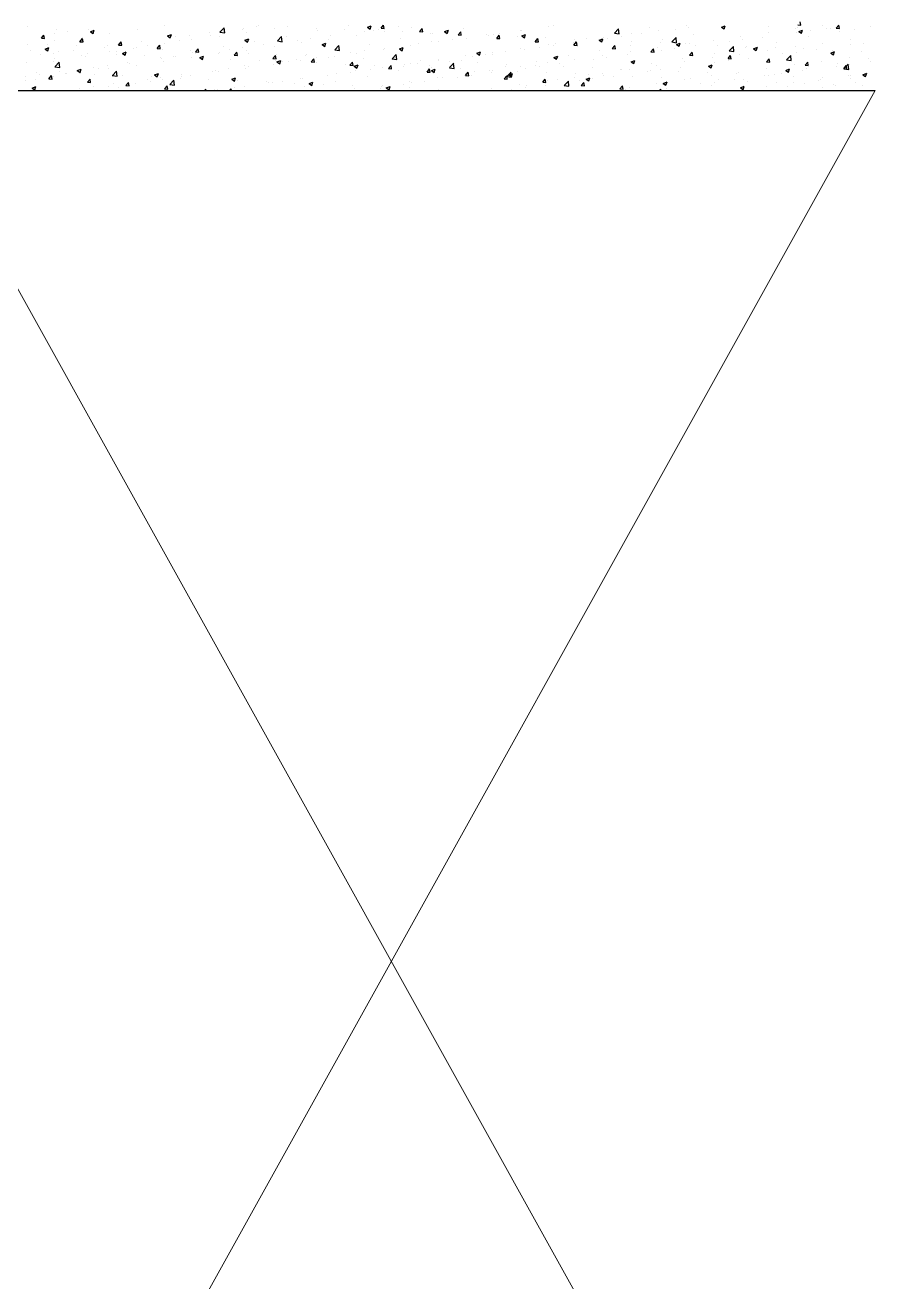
# Model space of a CAD drawing. Header units: millimetres. Extents: x 331487 to 517269, y 198509 to 399936.
# Drawn here: x 398409 to 399986, y 378998 to 381335 of the extents above; entities that cross this region are included whole.
import ezdxf

# ---------------------------------------------------------------- set-up
doc = ezdxf.new("R2010")
doc.units = ezdxf.units.MM
doc.header["$MEASUREMENT"] = 0
doc.layers.add('BEAM', color=1, linetype='Continuous', lineweight=5)
doc.layers.add('COLUMN', color=6, linetype='Continuous')

msp = doc.modelspace()

# ---------------------------------------------------------------- linework, layer by layer
at = {"layer": 'BEAM', "ltscale": 250}
for p, q in [((398190.1, 377974), (399990.1, 381214)), ((398190.1, 381214), (399990.1, 377974))]:
    msp.add_line(p, q, dxfattribs=at)
at = {"layer": 'COLUMN', "color": 2, "linetype": 'Continuous'}
for p, q in [((399852.1, 381335.4), (399850.9, 381341.6)), ((398414.2, 381332.8), (398414.2, 381332.8)), ((398439.3, 381311), (398444.1, 381316.7)), ((398445.3, 381310.4), (398444.1, 381316.7)), ((398463.3, 381319.6), (398463.3, 381319.6)), ((398466.7, 381326.6), (398466.7, 381326.6)), ((398488.3, 381322.9), (398488.3, 381322.9)), ((398526.2, 381327.9), (398526.2, 381327.9)), ((398530.4, 381323.3), (398537.4, 381326)), ((398530.4, 381323.3), (398535.4, 381319.9)), ((398535.4, 381319.9), (398537.4, 381326)), ((398566.8, 381320.5), (398566.8, 381320.5)), ((398618.2, 381327.5), (398618.2, 381327.5)), ((398668.7, 381333.9), (398668.7, 381333.9)), ((398674.1, 381315.3), (398681.1, 381318)), ((398679.1, 381311.9), (398681.1, 381318)), ((398714.1, 381316.7), (398714.1, 381316.7)), ((398752, 381321.7), (398752, 381321.7)), ((398754.2, 381317), (398754.2, 381317)), ((398771.4, 381322.6), (398780.3, 381321.2)), ((398771.5, 381322.6), (398779.3, 381330.7)), ((398780.3, 381321.2), (398779.2, 381330.7)), ((398812.5, 381327), (398812.5, 381327)), ((398815.1, 381330), (398815.1, 381330)), ((398821.2, 381321.6), (398821.2, 381321.6)), ((398840.2, 381333.3), (398840.2, 381333.3)), ((398843.5, 381334.2), (398843.5, 381334.2)), ((398873.2, 381329.1), (398873.2, 381329.1)), ((398896.9, 381332), (398896.9, 381332)), ((398950.3, 381329.7), (398950.3, 381329.7)), ((398953.1, 381325), (398953.1, 381325)), ((399003.7, 381327.5), (399003.7, 381327.5)), ((399011.4, 381335.1), (399011.4, 381335.1)), ((399025.8, 381316.7), (399025.8, 381316.7)), ((399041, 381323.7), (399041, 381323.7)), ((399045.6, 381331.5), (399052.6, 381334.2)), ((399045.6, 381331.5), (399050.6, 381328.2)), ((399050.6, 381328.2), (399052.6, 381334.2)), ((399057.1, 381325.2), (399057.1, 381325.2)), ((399066, 381327), (399066, 381327)), ((399071, 381329.7), (399075.8, 381335.5)), ((399071, 381329.7), (399077, 381329.2)), ((399077, 381329.2), (399075.8, 381335.5)), ((399077.1, 381323.8), (399077.1, 381323.8)), ((399103.9, 381332), (399103.9, 381332)), ((399110.4, 381323), (399110.4, 381323)), ((399127.6, 381330.2), (399127.6, 381330.2)), ((399142.7, 381323.4), (399147.5, 381329.2)), ((399142.7, 381323.4), (399148.7, 381322.9)), ((399148.7, 381322.9), (399147.5, 381329.2)), ((399163.8, 381320.7), (399163.8, 381320.7)), ((399166.2, 381320.1), (399166.2, 381320.1)), ((399189.3, 381323.5), (399196.3, 381326.2)), ((399189.3, 381323.5), (399194.3, 381320.2)), ((399194.3, 381320.2), (399196.3, 381326.2)), ((399214.4, 381317.2), (399219.3, 381322.9)), ((399214.4, 381317.2), (399220.4, 381316.6)), ((399217.2, 381318.5), (399217.2, 381318.5)), ((399220.4, 381316.6), (399219.3, 381322.9)), ((399224.6, 381330.1), (399224.6, 381330.1)), ((399266.8, 381317.5), (399266.8, 381317.5)), ((399270.6, 381316.2), (399270.6, 381316.2)), ((399280.2, 381317.8), (399280.2, 381317.8)), ((399286.2, 381310.9), (399291, 381316.6)), ((399292.1, 381310.4), (399291, 381316.6)), ((399291.8, 381320.8), (399291.8, 381320.8)), ((399329.7, 381325.8), (399329.7, 381325.8)), ((399332.1, 381325.3), (399332.1, 381325.3)), ((399333, 381315.5), (399340, 381318.2)), ((399338, 381312.1), (399340, 381318.2)), ((399383.5, 381332.4), (399383.5, 381332.4)), ((399392.8, 381334.1), (399392.8, 381334.1)), ((399505.2, 381320.7), (399514.1, 381319.3)), ((399505.3, 381320.7), (399513.1, 381328.8)), ((399512, 381320.5), (399512, 381320.5)), ((399514.1, 381319.3), (399513, 381328.8)), ((399536.1, 381320), (399536.1, 381320)), ((399555.5, 381319.5), (399555.5, 381319.5)), ((399570.3, 381330.5), (399570.3, 381330.5)), ((399586.6, 381326.4), (399586.6, 381326.4)), ((399618.7, 381327.8), (399618.7, 381327.8)), ((399638.5, 381333.9), (399638.5, 381333.9)), ((399643.7, 381331.1), (399643.7, 381331.1)), ((399652.6, 381318.5), (399652.6, 381318.5)), ((399704.5, 381331.7), (399711.5, 381334.4)), ((399704.5, 381331.7), (399709.4, 381328.4)), ((399709.4, 381328.4), (399711.5, 381334.4)), ((399710.9, 381328.5), (399710.9, 381328.5)), ((399791.1, 381321.6), (399791.1, 381321.6)), ((399792, 381333.3), (399792, 381333.3)), ((399842.4, 381328.6), (399842.4, 381328.6)), ((399844.5, 381321.6), (399844.5, 381321.6)), ((399845.4, 381331), (399845.4, 381331)), ((399846.1, 381335.9), (399852.1, 381335.4)), ((399848.2, 381323.7), (399855.2, 381326.4)), ((399848.2, 381323.7), (399853.1, 381320.4)), ((399853.1, 381320.4), (399855.2, 381326.4)), ((399869.5, 381324.9), (399869.5, 381324.9)), ((399892.9, 381335), (399892.9, 381335)), ((399898.8, 381328.8), (399898.8, 381328.8)), ((399907.4, 381329.9), (399907.4, 381329.9)), ((399917.8, 381329.6), (399922.6, 381335.4)), ((399917.8, 381329.6), (399923.8, 381329.1)), ((399923.8, 381329.1), (399922.6, 381335.4)), ((399924.1, 381323.6), (399924.1, 381323.6)), ((399952.2, 381326.5), (399952.2, 381326.5)), ((399982.4, 381333.6), (399982.4, 381333.6)), ((398413, 381299.6), (398413, 381299.6)), ((398439.3, 381311), (398445.3, 381310.4)), ((398446.4, 381291), (398453.4, 381293.7)), ((398450.4, 381298.9), (398450.4, 381298.9)), ((398451.4, 381287.7), (398453.4, 381293.7)), ((398464.4, 381306.6), (398464.4, 381306.6)), ((398503.8, 381296.7), (398503.8, 381296.7)), ((398511, 381304.7), (398515.9, 381310.4)), ((398511, 381304.7), (398517, 381304.2)), ((398514.9, 381313), (398514.9, 381313)), ((398517, 381304.2), (398515.9, 381310.4)), ((398557.1, 381294.4), (398557.1, 381294.4)), ((398563, 381296.8), (398563, 381296.8)), ((398582.8, 381298.4), (398587.6, 381304.2)), ((398582.8, 381298.4), (398588.8, 381297.9)), ((398588.7, 381297.9), (398587.6, 381304.2)), ((398588, 381300.1), (398588, 381300.1)), ((398616.9, 381294.2), (398616.9, 381294.2)), ((398625.9, 381305.1), (398625.9, 381305.1)), ((398637.5, 381296.9), (398637.5, 381296.9)), ((398654.5, 381292.1), (398659.3, 381297.9)), ((398660.5, 381291.6), (398659.3, 381297.9)), ((398667.5, 381300.7), (398667.5, 381300.7)), ((398674.1, 381315.3), (398679.1, 381311.9)), ((398689.1, 381313.4), (398689.1, 381313.4)), ((398695.9, 381307), (398695.9, 381307)), ((398719.4, 381308.1), (398719.4, 381308.1)), ((398770.7, 381315.2), (398770.7, 381315.2)), ((398778.1, 381295), (398778.1, 381295)), ((398813.9, 381293.8), (398813.9, 381293.8)), ((398817.9, 381307.3), (398824.9, 381310)), ((398817.9, 381307.3), (398822.8, 381303.9)), ((398822.8, 381303.9), (398824.9, 381310)), ((398836.5, 381305), (398836.5, 381305)), ((398851.7, 381298.8), (398851.7, 381298.8)), ((398872, 381295.8), (398872, 381295.8)), ((398878.2, 381306), (398886, 381314.2)), ((398878.2, 381306), (398887.1, 381304.6)), ((398887.1, 381304.6), (398885.9, 381314.1)), ((398894.8, 381315), (398894.8, 381315)), ((398914.9, 381307.1), (398914.9, 381307.1)), ((398923.3, 381302.8), (398923.3, 381302.8)), ((398939.9, 381310.4), (398939.9, 381310.4)), ((398961.6, 381299.3), (398968.6, 381302)), ((398961.6, 381299.3), (398966.5, 381295.9)), ((398966.5, 381295.9), (398968.6, 381302)), ((398973.8, 381309.2), (398973.8, 381309.2)), ((398977.8, 381315.4), (398977.8, 381315.4)), ((398984.9, 381289.5), (398992.7, 381297.6)), ((398993.8, 381288.1), (398992.7, 381297.6)), ((399049.6, 381300.1), (399049.6, 381300.1)), ((399077.6, 381292.6), (399077.6, 381292.6)), ((399105.3, 381291.3), (399112.3, 381293.9)), ((399107.9, 381310.1), (399107.9, 381310.1)), ((399110.2, 381287.9), (399112.3, 381293.9)), ((399126.4, 381296.9), (399126.4, 381296.9)), ((399140.7, 381300.9), (399140.7, 381300.9)), ((399165.7, 381304.2), (399165.7, 381304.2)), ((399178.3, 381304.4), (399178.3, 381304.4)), ((399203.6, 381309.2), (399203.6, 381309.2)), ((399229.7, 381311.4), (399229.7, 381311.4)), ((399286.2, 381310.9), (399292.1, 381310.4)), ((399324, 381313.9), (399324, 381313.9)), ((399333, 381315.5), (399338, 381312.1)), ((399357.9, 381304.6), (399362.7, 381310.4)), ((399357.9, 381304.6), (399363.9, 381304.1)), ((399363.9, 381304.1), (399362.7, 381310.4)), ((399366.5, 381294.6), (399366.5, 381294.6)), ((399377.4, 381311.7), (399377.4, 381311.7)), ((399382.3, 381299.1), (399382.3, 381299.1)), ((399391.6, 381297.9), (399391.6, 381297.9)), ((399395.4, 381300.5), (399395.4, 381300.5)), ((399429.4, 381302.9), (399429.4, 381302.9)), ((399429.6, 381298.3), (399434.4, 381304.1)), ((399429.6, 381298.3), (399435.6, 381297.8)), ((399430.7, 381309.4), (399430.7, 381309.4)), ((399432.8, 381305.5), (399432.8, 381305.5)), ((399435.6, 381297.8), (399434.4, 381304.1)), ((399453.7, 381310.5), (399453.7, 381310.5)), ((399476.7, 381307.5), (399483.7, 381310.2)), ((399476.7, 381307.5), (399481.7, 381304.1)), ((399481.7, 381304.1), (399483.7, 381310.2)), ((399484.1, 381307.2), (399484.1, 381307.2)), ((399484.7, 381313), (399484.7, 381313)), ((399492.6, 381311.2), (399492.6, 381311.2)), ((399501.3, 381292.1), (399506.2, 381297.8)), ((399507.3, 381291.5), (399506.2, 381297.8)), ((399517.6, 381314.5), (399517.6, 381314.5)), ((399536, 381298.5), (399536, 381298.5)), ((399537.5, 381304.9), (399537.5, 381304.9)), ((399585.4, 381293.1), (399585.4, 381293.1)), ((399590.9, 381302.7), (399590.9, 381302.7)), ((399594.3, 381308.5), (399594.3, 381308.5)), ((399612, 381304.1), (399619.8, 381312.3)), ((399612, 381304.1), (399620.9, 381302.7)), ((399620.9, 381302.7), (399619.8, 381312.2)), ((399620.4, 381299.5), (399627.4, 381302.2)), ((399620.4, 381299.5), (399625.4, 381296.1)), ((399625.4, 381296.1), (399627.4, 381302.2)), ((399637.3, 381300.6), (399637.3, 381300.6)), ((399644.3, 381300.4), (399644.3, 381300.4)), ((399655.3, 381296.7), (399655.3, 381296.7)), ((399688.6, 381307.7), (399688.6, 381307.7)), ((399697.6, 381298.2), (399697.6, 381298.2)), ((399718.4, 381305), (399718.4, 381305)), ((399718.7, 381287.6), (399726.5, 381295.7)), ((399727.6, 381286.2), (399726.5, 381295.7)), ((399739.1, 381314.1), (399739.1, 381314.1)), ((399743.4, 381308.3), (399743.4, 381308.3)), ((399749.1, 381293.6), (399749.1, 381293.6)), ((399751, 381295.9), (399751, 381295.9)), ((399764.2, 381291.5), (399771.2, 381294.2)), ((399769.1, 381288.1), (399771.2, 381294.2)), ((399781.3, 381313.3), (399781.3, 381313.3)), ((399804.4, 381293.6), (399804.4, 381293.6)), ((399807.5, 381303.6), (399807.5, 381303.6)), ((399841.2, 381295.3), (399841.2, 381295.3)), ((399865.8, 381313.6), (399865.8, 381313.6)), ((399891.7, 381301.7), (399891.7, 381301.7)), ((399943.7, 381309.2), (399943.7, 381309.2)), ((399944.2, 381298.7), (399944.2, 381298.7)), ((399969.3, 381302), (399969.3, 381302)), ((398418.1, 381287.8), (398418.1, 381287.8)), ((398436.9, 381280.2), (398436.9, 381280.2)), ((398446.4, 381291), (398451.4, 381287.7)), ((398462, 381283.5), (398462, 381283.5)), ((398463.2, 381273.3), (398463.2, 381273.3)), ((398471.5, 381285.5), (398471.5, 381285.5)), ((398499.9, 381288.5), (398499.9, 381288.5)), ((398513.7, 381279.7), (398513.7, 381279.7)), ((398520.9, 381276.9), (398520.9, 381276.9)), ((398524.8, 381283.2), (398524.8, 381283.2)), ((398565.6, 381287.2), (398565.6, 381287.2)), ((398578.2, 381281), (398578.2, 381281)), ((398579.2, 381286.9), (398579.2, 381286.9)), ((398590.1, 381283), (398597.1, 381285.7)), ((398590.1, 381283), (398595.1, 381279.7)), ((398595.1, 381279.7), (398597.1, 381285.7)), ((398610.5, 381292.2), (398610.5, 381292.2)), ((398631.6, 381278.7), (398631.6, 381278.7)), ((398654.5, 381292.1), (398660.5, 381291.6)), ((398661.5, 381275), (398661.5, 381275)), ((398662.8, 381273.9), (398662.8, 381273.9)), ((398663.9, 381289.9), (398663.9, 381289.9)), ((398685, 381276.5), (398685, 381276.5)), ((398687.8, 381277.2), (398687.8, 381277.2)), ((398717.3, 381287.7), (398717.3, 381287.7)), ((398718.2, 381274.9), (398718.2, 381274.9)), ((398719.8, 381285), (398719.8, 381285)), ((398725.7, 381282.2), (398725.7, 381282.2)), ((398726.2, 381285.9), (398731, 381291.6)), ((398726.2, 381285.9), (398732.2, 381285.3)), ((398732.2, 381285.3), (398731, 381291.6)), ((398733.8, 381275), (398740.8, 381277.7)), ((398733.8, 381275), (398738.8, 381271.7)), ((398738.4, 381274.2), (398738.4, 381274.2)), ((398738.8, 381271.7), (398740.8, 381277.7)), ((398769.5, 381281.9), (398769.5, 381281.9)), ((398770.7, 381285.4), (398770.7, 381285.4)), ((398788.8, 381290.5), (398788.8, 381290.5)), ((398791.8, 381272), (398791.8, 381272)), ((398798, 381279.6), (398802.8, 381285.3)), ((398798, 381279.6), (398803.9, 381279.1)), ((398803.9, 381279.1), (398802.8, 381285.3)), ((398820, 381288.3), (398820, 381288.3)), ((398824.1, 381283.1), (398824.1, 381283.1)), ((398845.1, 381269.7), (398845.1, 381269.7)), ((398869.7, 381273.3), (398874.5, 381279.1)), ((398869.7, 381273.3), (398875.7, 381272.8)), ((398875.7, 381272.8), (398874.5, 381279.1)), ((398874.6, 381270), (398874.6, 381270)), ((398877.4, 381280.9), (398877.4, 381280.9)), ((398877.5, 381267), (398884.5, 381269.7)), ((398882.5, 381263.7), (398884.5, 381269.7)), ((398913.6, 381271), (398913.6, 381271)), ((398922.1, 381269.6), (398922.1, 381269.6)), ((398930.8, 381278.6), (398930.8, 381278.6)), ((398933, 381280), (398933, 381280)), ((398941.4, 381267), (398946.2, 381272.8)), ((398947.4, 381266.5), (398946.2, 381272.8)), ((398951.5, 381276), (398951.5, 381276)), ((398972.6, 381276), (398972.6, 381276)), ((398984.2, 381276.4), (398984.2, 381276.4)), ((398984.9, 381289.4), (398993.8, 381288.1)), ((398991.3, 381290), (398991.3, 381290)), ((399014.6, 381284.3), (399014.6, 381284.3)), ((399024.5, 381283.5), (399024.5, 381283.5)), ((399037.6, 381274.1), (399037.6, 381274.1)), ((399039.7, 381287.6), (399039.7, 381287.6)), ((399075.9, 381290.5), (399075.9, 381290.5)), ((399091, 381271.9), (399091, 381271.9)), ((399091.6, 381272.9), (399099.4, 381281.1)), ((399091.6, 381272.9), (399100.5, 381271.5)), ((399100.5, 381271.5), (399099.4, 381281)), ((399105.3, 381291.3), (399110.3, 381287.9)), ((399144.4, 381269.6), (399144.4, 381269.6)), ((399177.1, 381271.1), (399177.1, 381271.1)), ((399177.3, 381269.7), (399177.3, 381269.7)), ((399220.4, 381270.4), (399220.4, 381270.4)), ((399228.5, 381278.1), (399228.5, 381278.1)), ((399240.5, 381278), (399240.5, 381278)), ((399249, 381283.3), (399256, 381285.9)), ((399249, 381283.3), (399254, 381279.9)), ((399254, 381279.9), (399256, 381285.9)), ((399265.5, 381281.3), (399265.5, 381281.3)), ((399278.7, 381280.4), (399278.7, 381280.4)), ((399279, 381284.5), (399279, 381284.5)), ((399303.4, 381286.3), (399303.4, 381286.3)), ((399330.9, 381292), (399330.9, 381292)), ((399337.1, 381290.4), (399337.1, 381290.4)), ((399392.7, 381275.2), (399399.7, 381277.9)), ((399392.7, 381275.2), (399397.7, 381271.9)), ((399397.7, 381271.9), (399399.7, 381277.9)), ((399419.3, 381278.5), (399419.3, 381278.5)), ((399431.6, 381272.2), (399431.6, 381272.2)), ((399466.3, 381271.8), (399466.3, 381271.8)), ((399477.7, 381288.5), (399477.7, 381288.5)), ((399483.5, 381279.7), (399483.5, 381279.7)), ((399491.3, 381275.1), (399491.3, 381275.1)), ((399501.3, 381292.1), (399507.3, 381291.5)), ((399529.2, 381280.1), (399529.2, 381280.1)), ((399534.8, 381286.7), (399534.8, 381286.7)), ((399536.4, 381267.2), (399543.4, 381269.9)), ((399541.4, 381263.9), (399543.4, 381269.9)), ((399573.1, 381285.8), (399577.9, 381291.5)), ((399573.1, 381285.8), (399579, 381285.3)), ((399579, 381285.3), (399577.9, 381291.5)), ((399592.3, 381288.4), (399592.3, 381288.4)), ((399617.4, 381291.7), (399617.4, 381291.7)), ((399632.5, 381273.5), (399632.5, 381273.5)), ((399644.8, 381279.5), (399649.6, 381285.3)), ((399644.8, 381279.5), (399650.8, 381279)), ((399650.8, 381279), (399649.6, 381285.2)), ((399687.4, 381274.4), (399687.4, 381274.4)), ((399690.8, 381283.5), (399690.8, 381283.5)), ((399716.5, 381273.2), (399721.3, 381279)), ((399716.5, 381273.2), (399722.5, 381272.7)), ((399718.7, 381287.5), (399727.6, 381286.2)), ((399722.5, 381272.7), (399721.3, 381279)), ((399737.9, 381280.8), (399737.9, 381280.8)), ((399755, 381273.8), (399755, 381273.8)), ((399764.2, 381291.5), (399769.1, 381288.1)), ((399788.2, 381267), (399793.1, 381272.7)), ((399789.9, 381288.3), (399789.9, 381288.3)), ((399794.2, 381266.4), (399793.1, 381272.7)), ((399818.2, 381282.1), (399818.2, 381282.1)), ((399825.4, 381271), (399834.3, 381269.6)), ((399825.5, 381271), (399833.2, 381279.2)), ((399834.3, 381269.6), (399833.2, 381279.1)), ((399843.2, 381285.4), (399843.2, 381285.4)), ((399857.8, 381291.4), (399857.8, 381291.4)), ((399881.1, 381290.4), (399881.1, 381290.4)), ((399907.9, 381283.5), (399914.9, 381286.2)), ((399907.9, 381283.5), (399912.8, 381280.1)), ((399911.2, 381289.1), (399911.2, 381289.1)), ((399912.8, 381280.1), (399914.9, 381286.2)), ((399942.4, 381275.9), (399942.4, 381275.9)), ((399964.6, 381286.9), (399964.6, 381286.9)), ((399978.3, 381273.9), (399978.3, 381273.9)), ((398411.8, 381266.3), (398411.8, 381266.3)), ((398430.5, 381248.1), (398430.5, 381248.1)), ((398462.6, 381266.9), (398462.6, 381266.9)), ((398464.5, 381258.2), (398473.4, 381256.9)), ((398464.6, 381258.3), (398472.3, 381266.4)), ((398473.4, 381256.9), (398472.3, 381266.4)), ((398473.6, 381249), (398473.6, 381249)), ((398483.9, 381245.8), (398483.9, 381245.8)), ((398506.1, 381250.8), (398513.1, 381253.5)), ((398506.1, 381250.8), (398511.1, 381247.4)), ((398511.1, 381247.4), (398513.1, 381253.5)), ((398512.4, 381246.4), (398512.4, 381246.4)), ((398536.7, 381257.3), (398536.7, 381257.3)), ((398544.9, 381255), (398544.9, 381255)), ((398561.7, 381260.6), (398561.7, 381260.6)), ((398564.4, 381253.9), (398564.4, 381253.9)), ((398571.3, 381241.7), (398579.1, 381249.8)), ((398580.1, 381240.3), (398579, 381249.8)), ((398599.6, 381265.6), (398599.6, 381265.6)), ((398603.2, 381265), (398603.2, 381265)), ((398615.7, 381261), (398615.7, 381261)), ((398666.2, 381267.4), (398666.2, 381267.4)), ((398758, 381250), (398758, 381250)), ((398762.5, 381251.1), (398762.5, 381251.1)), ((398768.3, 381248.6), (398768.3, 381248.6)), ((398787.6, 381254.4), (398787.6, 381254.4)), ((398816.3, 381260), (398816.3, 381260)), ((398818.8, 381255), (398818.8, 381255)), ((398825.4, 381259.4), (398825.4, 381259.4)), ((398870.8, 381262.5), (398870.8, 381262.5)), ((398877.5, 381267), (398882.5, 381263.7)), ((398888.6, 381267.7), (398888.6, 381267.7)), ((398898.5, 381267.5), (398898.5, 381267.5)), ((398941.4, 381267), (398947.4, 381266.5)), ((398951.9, 381265.2), (398951.9, 381265.2)), ((399005.3, 381262.9), (399005.3, 381262.9)), ((399013.1, 381260.8), (399018, 381266.5)), ((399013.1, 381260.8), (399019.1, 381260.2)), ((399013.4, 381248.1), (399013.4, 381248.1)), ((399019.1, 381260.2), (399017.9, 381266.5)), ((399021.3, 381259), (399028.3, 381261.7)), ((399021.3, 381259), (399026.2, 381255.7)), ((399023.3, 381250.2), (399023.3, 381250.2)), ((399026.2, 381255.7), (399028.3, 381261.7)), ((399051.2, 381253.1), (399051.2, 381253.1)), ((399058.7, 381260.7), (399058.7, 381260.7)), ((399074.7, 381257.2), (399074.7, 381257.2)), ((399084.9, 381254.5), (399089.7, 381260.2)), ((399084.9, 381254.5), (399090.8, 381254)), ((399090.8, 381254), (399089.7, 381260.2)), ((399103.8, 381250.4), (399103.8, 381250.4)), ((399112.1, 381258.4), (399112.1, 381258.4)), ((399114.4, 381261.4), (399114.4, 381261.4)), ((399125.2, 381263.6), (399125.2, 381263.6)), ((399139.4, 381264.7), (399139.4, 381264.7)), ((399156.6, 381248.2), (399161.4, 381254)), ((399156.6, 381248.2), (399162.6, 381247.7)), ((399162.6, 381247.7), (399161.4, 381254)), ((399162.1, 381260.4), (399162.1, 381260.4)), ((399165, 381251), (399172, 381253.7)), ((399165, 381251), (399169.9, 381247.6)), ((399165.4, 381256.2), (399165.4, 381256.2)), ((399169.9, 381247.6), (399172, 381253.7)), ((399197.7, 381267.4), (399197.7, 381267.4)), ((399198.3, 381256.3), (399207.2, 381255)), ((399198.4, 381256.4), (399206.2, 381264.5)), ((399207.2, 381255), (399206.1, 381264.5)), ((399218.8, 381253.9), (399218.8, 381253.9)), ((399228.3, 381241.9), (399233.1, 381247.7)), ((399234.3, 381241.4), (399233.1, 381247.7)), ((399244.4, 381248.5), (399244.4, 381248.5)), ((399251.1, 381265.1), (399251.1, 381265.1)), ((399272.2, 381251.7), (399272.2, 381251.7)), ((399277.1, 381246.9), (399277.1, 381246.9)), ((399277.8, 381251.3), (399277.8, 381251.3)), ((399302.7, 381258.5), (399302.7, 381258.5)), ((399304.5, 381262.8), (399304.5, 381262.8)), ((399305.1, 381239.8), (399312.9, 381247.9)), ((399308.7, 381243), (399315.7, 381245.7)), ((399313.9, 381238.4), (399312.8, 381247.9)), ((399313.7, 381239.6), (399315.7, 381245.7)), ((399325.6, 381249.4), (399325.6, 381249.4)), ((399329.7, 381258.8), (399329.7, 381258.8)), ((399340.2, 381255.2), (399340.2, 381255.2)), ((399357.9, 381260.6), (399357.9, 381260.6)), ((399361, 381268.5), (399361, 381268.5)), ((399365.3, 381258.5), (399365.3, 381258.5)), ((399379, 381247.2), (399379, 381247.2)), ((399381, 381265.8), (399381, 381265.8)), ((399403.1, 381263.5), (399403.1, 381263.5)), ((399411.3, 381258.3), (399411.3, 381258.3)), ((399464.6, 381256.1), (399464.6, 381256.1)), ((399482.3, 381246.4), (399482.3, 381246.4)), ((399515.9, 381253.5), (399515.9, 381253.5)), ((399518, 381253.8), (399518, 381253.8)), ((399533.6, 381253.4), (399533.6, 381253.4)), ((399536.4, 381267.2), (399541.4, 381263.9)), ((399566, 381248.9), (399566, 381248.9)), ((399571.4, 381251.6), (399571.4, 381251.6)), ((399574.2, 381263.5), (399574.2, 381263.5)), ((399584.1, 381259.8), (399584.1, 381259.8)), ((399591.1, 381252.2), (399591.1, 381252.2)), ((399624.8, 381249.3), (399624.8, 381249.3)), ((399628.9, 381257.2), (399628.9, 381257.2)), ((399636.1, 381267.3), (399636.1, 381267.3)), ((399678.2, 381247.1), (399678.2, 381247.1)), ((399680.1, 381259.2), (399687.1, 381261.9)), ((399680.1, 381259.2), (399685.1, 381255.9)), ((399685.1, 381255.9), (399687.1, 381261.9)), ((399692.1, 381265.5), (399692.1, 381265.5)), ((399717.1, 381268.8), (399717.1, 381268.8)), ((399736.7, 381247.5), (399736.7, 381247.5)), ((399788.2, 381267), (399794.2, 381266.4)), ((399788.7, 381255), (399788.7, 381255)), ((399816.9, 381246), (399816.9, 381246)), ((399823.8, 381251.2), (399830.8, 381253.9)), ((399823.8, 381251.2), (399828.8, 381247.9)), ((399828.8, 381247.9), (399830.8, 381253.9)), ((399840, 381262), (399840, 381262)), ((399854.8, 381251), (399854.8, 381251)), ((399860, 381260.7), (399864.8, 381266.4)), ((399860, 381260.7), (399865.9, 381260.2)), ((399861.6, 381253.9), (399861.6, 381253.9)), ((399865.9, 381260.2), (399864.8, 381266.4)), ((399890.5, 381268.4), (399890.5, 381268.4)), ((399917.9, 381259.3), (399917.9, 381259.3)), ((399920, 381263.9), (399920, 381263.9)), ((399931.7, 381254.4), (399936.5, 381260.2)), ((399931.7, 381254.4), (399937.7, 381253.9)), ((399932.1, 381254.4), (399941, 381253.1)), ((399932.2, 381254.5), (399940, 381262.6)), ((399937.7, 381253.9), (399936.5, 381260.1)), ((399941, 381253.1), (399939.9, 381262.6)), ((399943, 381262.6), (399943, 381262.6)), ((399967.6, 381243.2), (399974.6, 381245.9)), ((399972.5, 381239.9), (399974.6, 381245.9)), ((399980.8, 381267.6), (399980.8, 381267.6)), ((398410.6, 381240.7), (398410.6, 381240.7)), ((398410.6, 381233), (398410.6, 381233)), ((398428.2, 381234.9), (398428.2, 381234.9)), ((398435.7, 381244), (398435.7, 381244)), ((398453.2, 381235.8), (398458, 381241.5)), ((398453.2, 381235.8), (398459.2, 381235.2)), ((398459.2, 381235.2), (398458, 381241.5)), ((398461.9, 381240), (398461.9, 381240)), ((398486.5, 381245), (398486.5, 381245)), ((398524.9, 381229.5), (398529.7, 381235.2)), ((398524.9, 381229.5), (398530.9, 381229)), ((398530.9, 381228.9), (398529.7, 381235.2)), ((398537.3, 381243.6), (398537.3, 381243.6)), ((398571.2, 381241.7), (398580.1, 381240.3)), ((398573.3, 381226.2), (398573.3, 381226.2)), ((398590.6, 381241.3), (398590.6, 381241.3)), ((398596.6, 381223.2), (398601.5, 381228.9)), ((398596.6, 381223.2), (398602.6, 381222.7)), ((398602.6, 381222.7), (398601.5, 381228.9)), ((398614.5, 381227.7), (398614.5, 381227.7)), ((398636.5, 381234.5), (398636.5, 381234.5)), ((398641.4, 381230), (398641.4, 381230)), ((398644, 381239.1), (398644, 381239.1)), ((398649.8, 381242.8), (398656.8, 381245.5)), ((398649.8, 381242.8), (398654.8, 381239.4)), ((398654.8, 381239.4), (398656.8, 381245.5)), ((398661.5, 381237.8), (398661.5, 381237.8)), ((398665, 381234.1), (398665, 381234.1)), ((398668.4, 381216.9), (398673.2, 381222.7)), ((398674.3, 381216.4), (398673.2, 381222.7)), ((398678, 381225.2), (398685.8, 381233.3)), ((398678, 381225.1), (398686.9, 381223.8)), ((398686.9, 381223.8), (398685.8, 381233.3)), ((398697.4, 381236.8), (398697.4, 381236.8)), ((398699.4, 381242.8), (398699.4, 381242.8)), ((398699.7, 381240), (398699.7, 381240)), ((398717, 381241.6), (398717, 381241.6)), ((398750.8, 381234.6), (398750.8, 381234.6)), ((398793.5, 381234.8), (398800.5, 381237.5)), ((398793.5, 381234.8), (398798.5, 381231.4)), ((398798.5, 381231.4), (398800.5, 381237.4)), ((398804.2, 381232.3), (398804.2, 381232.3)), ((398857.5, 381230.1), (398857.5, 381230.1)), ((398862.3, 381228.3), (398862.3, 381228.3)), ((398869.5, 381229.2), (398869.5, 381229.2)), ((398887.3, 381231.5), (398887.3, 381231.5)), ((398910.9, 381227.8), (398910.9, 381227.8)), ((398920.9, 381236.3), (398920.9, 381236.3)), ((398925.2, 381236.5), (398925.2, 381236.5)), ((398937.2, 381226.8), (398944.2, 381229.4)), ((398937.2, 381226.8), (398942.2, 381223.4)), ((398942.2, 381223.4), (398944.2, 381229.4)), ((398964.3, 381225.5), (398964.3, 381225.5)), ((398971.4, 381242.7), (398971.4, 381242.7)), ((398987.2, 381230.4), (398987.2, 381230.4)), ((398988.3, 381244.8), (398988.3, 381244.8)), ((399017.7, 381223.3), (399017.7, 381223.3)), ((399045.5, 381240.4), (399045.5, 381240.4)), ((399073.5, 381223.9), (399073.5, 381223.9)), ((399113.1, 381225.3), (399113.1, 381225.3)), ((399124, 381230.3), (399124, 381230.3)), ((399127.8, 381228.4), (399127.8, 381228.4)), ((399151, 381230.3), (399151, 381230.3)), ((399175.9, 381237.8), (399175.9, 381237.8)), ((399186.1, 381238.5), (399186.1, 381238.5)), ((399214.2, 381238.6), (399214.2, 381238.6)), ((399227.3, 381244.9), (399227.3, 381244.9)), ((399228.3, 381241.9), (399234.3, 381241.4)), ((399239.2, 381241.9), (399239.2, 381241.9)), ((399300, 381235.7), (399304.9, 381241.4)), ((399300, 381235.7), (399306, 381235.1)), ((399306, 381235.1), (399304.9, 381241.4)), ((399305.1, 381239.8), (399313.9, 381238.4)), ((399308.7, 381243), (399313.7, 381239.6)), ((399328.5, 381225.5), (399328.5, 381225.5)), ((399340.9, 381223.5), (399340.9, 381223.5)), ((399371.8, 381229.4), (399376.6, 381235.1)), ((399371.8, 381229.4), (399377.7, 381228.9)), ((399377.7, 381228.9), (399376.6, 381235.1)), ((399376.8, 381224), (399376.8, 381224)), ((399379.8, 381232.5), (399379.8, 381232.5)), ((399399.2, 381233.5), (399399.2, 381233.5)), ((399411.8, 381223.3), (399419.6, 381231.4)), ((399411.8, 381223.2), (399420.7, 381221.9)), ((399420.7, 381221.9), (399419.6, 381231.4)), ((399430.3, 381238.9), (399430.3, 381238.9)), ((399432.3, 381244.9), (399432.3, 381244.9)), ((399440, 381232.4), (399440, 381232.4)), ((399443.5, 381223.1), (399448.3, 381228.9)), ((399443.5, 381223.1), (399449.5, 381222.6)), ((399449.5, 381222.6), (399448.3, 381228.9)), ((399452.4, 381235), (399459.4, 381237.7)), ((399452.4, 381235), (399457.4, 381231.6)), ((399457.4, 381231.6), (399459.4, 381237.7)), ((399457.5, 381243.5), (399457.5, 381243.5)), ((399465, 381235.6), (399465, 381235.6)), ((399485.7, 381242.6), (399485.7, 381242.6)), ((399502.9, 381240.6), (399502.9, 381240.6)), ((399515.2, 381216.8), (399520, 381222.6)), ((399521.2, 381216.3), (399520, 381222.6)), ((399539.1, 381240.4), (399539.1, 381240.4)), ((399582.9, 381226.6), (399582.9, 381226.6)), ((399592.5, 381238.1), (399592.5, 381238.1)), ((399596.1, 381227), (399603.1, 381229.7)), ((399596.1, 381227), (399601.1, 381223.6)), ((399601.1, 381223.6), (399603.1, 381229.7)), ((399634.9, 381234.1), (399634.9, 381234.1)), ((399645.9, 381235.9), (399645.9, 381235.9)), ((399665.8, 381226.1), (399665.8, 381226.1)), ((399686.2, 381241.1), (399686.2, 381241.1)), ((399686.7, 381223.9), (399686.7, 381223.9)), ((399690.8, 381229.4), (399690.8, 381229.4)), ((399699.3, 381233.6), (399699.3, 381233.6)), ((399728.7, 381234.4), (399728.7, 381234.4)), ((399731.6, 381244.8), (399731.6, 381244.8)), ((399745, 381233.9), (399745, 381233.9)), ((399752.6, 381231.4), (399752.6, 381231.4)), ((399784.9, 381242.5), (399784.9, 381242.5)), ((399791.9, 381242.7), (399791.9, 381242.7)), ((399803.3, 381243.9), (399803.3, 381243.9)), ((399806, 381229.1), (399806, 381229.1)), ((399838.3, 381240.3), (399838.3, 381240.3)), ((399838.8, 381228.7), (399838.8, 381228.7)), ((399859.4, 381226.9), (399859.4, 381226.9)), ((399885.6, 381231.9), (399885.6, 381231.9)), ((399889.3, 381235.2), (399889.3, 381235.2)), ((399891.7, 381238), (399891.7, 381238)), ((399912.8, 381224.6), (399912.8, 381224.6)), ((399916.6, 381223.2), (399916.6, 381223.2)), ((399941.2, 381242.6), (399941.2, 381242.6)), ((399943.9, 381242), (399943.9, 381242)), ((399945.1, 381235.8), (399945.1, 381235.8)), ((399954.5, 381228.1), (399954.5, 381228.1)), ((399966.2, 381222.3), (399966.2, 381222.3)), ((399967.6, 381243.2), (399972.5, 381239.9)), ((398422.1, 381218.5), (398429.1, 381221.2)), ((398422.1, 381218.5), (398427, 381215.2)), ((398427, 381215.2), (398429.1, 381221.2)), ((398510.4, 381217.9), (398510.4, 381217.9)), ((398535.4, 381221.2), (398535.4, 381221.2)), ((398563.2, 381220.6), (398563.2, 381220.6)), ((398583.1, 381220), (398583.1, 381220)), ((398668.4, 381216.9), (398674.4, 381216.4)), ((398742.9, 381214), (398744.9, 381216.4)), ((398745.4, 381214), (398744.9, 381216.4)), ((398761.2, 381215), (398761.2, 381215)), ((398767.1, 381215.3), (398767.1, 381215.3)), ((398789.9, 381214), (398792.5, 381216.7)), ((398792.8, 381214), (398792.5, 381216.7)), ((398799.1, 381219.9), (398799.1, 381219.9)), ((398817.6, 381221.7), (398817.6, 381221.7)), ((398928.8, 381220.4), (398928.8, 381220.4)), ((399022.1, 381216.9), (399022.1, 381216.9)), ((399069.4, 381218.4), (399069.4, 381218.4)), ((399071.1, 381221), (399071.1, 381221)), ((399080.9, 381218.7), (399087.9, 381221.4)), ((399080.9, 381218.7), (399085.9, 381215.4)), ((399085.9, 381215.4), (399087.9, 381221.4)), ((399088.1, 381222), (399088.1, 381222)), ((399124.5, 381218.8), (399124.5, 381218.8)), ((399177.8, 381216.5), (399177.8, 381216.5)), ((399231.2, 381214.3), (399231.2, 381214.3)), ((399276.5, 381218), (399276.5, 381218)), ((399313.9, 381215.8), (399313.9, 381215.8)), ((399338.9, 381219.1), (399338.9, 381219.1)), ((399515.2, 381216.8), (399521.2, 381216.3)), ((399525.5, 381214), (399526.3, 381214.8)), ((399526.4, 381214), (399526.3, 381214.8)), ((399532.4, 381220.2), (399532.4, 381220.2)), ((399589.8, 381214), (399591.8, 381216.3)), ((399592.2, 381214), (399591.8, 381216.3)), ((399602.6, 381217.8), (399602.6, 381217.8)), ((399735.5, 381214.2), (399735.5, 381214.2)), ((399739.8, 381219), (399746.8, 381221.7)), ((399739.8, 381219), (399744.8, 381215.6)), ((399744.8, 381215.6), (399746.8, 381221.6)), ((399787.4, 381221.7), (399787.4, 381221.7)), ((399827.3, 381221.9), (399827.3, 381221.9)), ((399891.6, 381219.9), (399891.6, 381219.9))]:
    msp.add_line(p, q, dxfattribs=at)
at = {"layer": 'COLUMN'}
msp.add_line((398190.1, 381214), (399990.1, 381214), dxfattribs=at)

doc.saveas('drawing.dxf')
